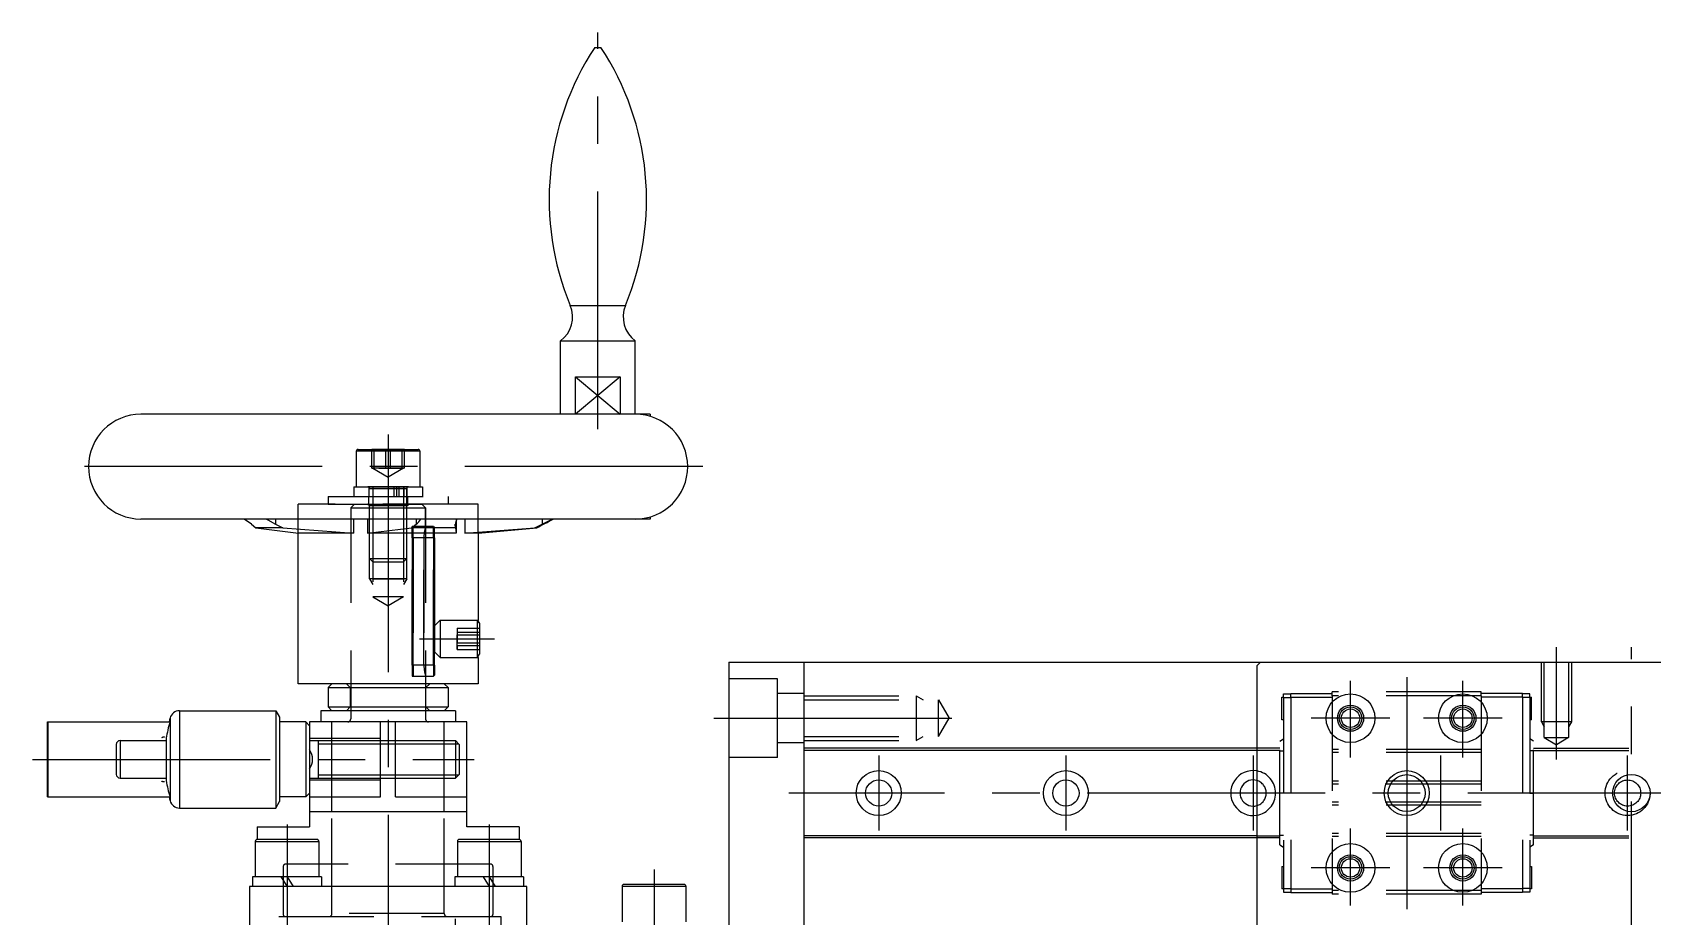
# Model space of a CAD drawing. Extents: x -159 to 423, y -62 to 327.
# Drawn here: x 97.9 to 314.2, y 209.2 to 327.3 of the extents above; entities that cross this region are included whole.
import ezdxf

# ---------------------------------------------------------------- set-up
doc = ezdxf.new("R2010")
doc.units = 0
doc.linetypes.add('CENTER', pattern=[50.8, 31.75, -6.35, 6.35, -6.35])
doc.linetypes.add('DASHED', pattern=[19.05, 12.7, -6.35])
doc.layers.get('0').update_dxf_attribs({"linetype": 'CONTINUOUS'})
doc.layers.add('CENTER', color=1, linetype='CENTER')

msp = doc.modelspace()

# ---------------------------------------------------------------- linework, layer by layer
at = {"color": 7, "linetype": 'CONTINUOUS'}
for p, q in [((172.94, 325.32), (173.77, 325.32)), ((169.66, 290.85), (177.04, 290.85)), ((168.35, 276.32), (168.35, 286.11)), ((168.35, 286.11), (178.35, 286.11)), ((178.35, 276.32), (178.35, 286.11)), ((170.35, 276.32), (170.35, 281.32)), ((170.35, 281.32), (176.35, 281.32)), ((176.35, 281.32), (176.35, 276.32)), ((177.92, 276.32), (112.35, 276.32)), ((180.35, 276.32), (177.92, 276.32)), ((180.35, 276.32), (180.35, 276.03)), ((177.92, 262.32), (112.35, 262.32)), ((127.09, 261.63), (126.14, 262.32)), ((129.27, 262.21), (130.32, 261.63)), ((130.32, 262.32), (130.32, 261.63)), ((140.71, 262.32), (140.71, 260.45)), ((142.61, 262.32), (142.61, 260.45)), ((149.1, 262.32), (149.1, 261.63)), ((154.44, 262.32), (154.44, 260.45)), ((155.61, 262.32), (155.61, 260.45)), ((165.93, 261.63), (167.25, 262.32)), ((165.93, 262.32), (165.93, 261.63)), ((180.35, 262.32), (177.92, 262.32)), ((180.35, 262.61), (180.35, 262.32)), ((127.09, 261.63), (127.69, 261.14)), ((131.3, 261.14), (127.69, 261.14)), ((127.69, 261.14), (133.39, 260.45)), ((130.32, 261.63), (131.3, 261.14)), ((131.3, 261.14), (140.71, 260.45)), ((133.35, 240.32), (133.35, 260.46)), ((140.71, 260.45), (133.39, 260.45)), ((142.61, 260.45), (148.49, 261.14)), ((154.44, 260.45), (142.61, 260.45)), ((148.49, 261.14), (149.1, 261.63)), ((154.33, 261.14), (154.32, 261.63)), ((154.33, 261.14), (154.44, 260.45)), ((155.61, 260.45), (164.95, 261.14)), ((157.35, 260.45), (155.61, 260.45)), ((157.35, 260.45), (165.19, 261.14)), ((157.35, 260.45), (157.35, 248.81)), ((164.95, 261.14), (165.93, 261.63)), ((165.19, 261.14), (164.95, 261.14)), ((157.35, 248.81), (157.34, 248.74)), ((157.34, 248.74), (157.55, 248.37)), ((157.55, 248.37), (157.55, 244.26)), ((157.34, 243.9), (157.55, 244.26)), ((157.34, 243.9), (157.35, 243.82)), ((157.35, 243.82), (157.35, 240.32)), ((190.85, 243.22), (190.85, 93.22)), ((190.85, 243.22), (420.85, 243.22)), ((200.85, 243.22), (200.85, 93.22)), ((261.35, 242.72), (261.85, 243.22)), ((261.35, 242.72), (261.35, 93.72)), ((157.35, 240.32), (133.35, 240.32)), ((137.35, 239.82), (137.85, 240.32)), ((137.35, 239.82), (137.85, 240.32)), ((153.35, 239.82), (152.85, 240.32)), ((137.35, 239.82), (153.35, 239.82)), ((137.35, 239.82), (137.35, 237.22)), ((153.35, 239.82), (153.35, 237.22)), ((117.49, 236.72), (130.35, 236.72)), ((117.49, 236.72), (117.49, 223.72)), ((130.35, 236.72), (130.35, 223.72)), ((130.35, 236.72), (130.85, 235.85)), ((130.85, 235.85), (130.85, 224.58)), ((154.35, 236.72), (136.35, 236.72)), ((136.35, 236.72), (136.35, 235.22)), ((137.35, 237.22), (153.35, 237.22)), ((137.35, 237.22), (137.85, 236.72)), ((153.35, 237.22), (152.85, 236.72)), ((154.35, 236.72), (154.35, 235.22)), ((99.85, 225.22), (99.85, 235.22)), ((99.85, 235.22), (99.97, 235.22)), ((99.97, 225.22), (99.97, 235.22)), ((99.97, 235.22), (116.23, 235.22)), ((116.23, 235.75), (116.23, 224.69)), ((134.35, 235.22), (130.85, 235.22)), ((134.35, 235.22), (134.35, 225.22)), ((134.35, 235.22), (134.85, 234.72)), ((144.35, 235.22), (134.85, 235.22)), ((134.85, 235.22), (134.85, 233.96)), ((134.85, 233.96), (134.85, 226.48)), ((144.35, 225.22), (144.35, 235.22)), ((146.35, 235.22), (144.35, 235.22)), ((146.35, 225.22), (146.35, 235.22)), ((155.85, 235.22), (146.35, 235.22)), ((155.85, 225.22), (155.85, 235.22)), ((109.05, 232.22), (109.05, 228.22)), ((109.55, 232.72), (115.73, 232.72)), ((109.55, 232.72), (109.55, 227.72)), ((115.73, 233.05), (115.73, 227.38)), ((144.35, 232.72), (146.35, 232.72)), ((261.35, 231.72), (200.85, 231.72)), ((200.85, 231.72), (200.85, 219.72)), ((261.35, 231.42), (200.85, 231.42)), ((109.55, 227.72), (115.73, 227.72)), ((144.35, 227.72), (146.35, 227.72)), ((99.85, 225.22), (99.97, 225.22)), ((99.97, 225.22), (116.23, 225.22)), ((134.35, 225.22), (130.85, 225.22)), ((134.35, 225.22), (134.85, 225.72)), ((134.85, 226.48), (134.85, 225.22)), ((134.85, 225.22), (144.35, 225.22)), ((134.85, 225.22), (134.85, 223.22)), ((137.85, 223.22), (137.85, 225.22)), ((146.35, 225.22), (155.85, 225.22)), ((152.85, 223.22), (152.85, 225.22)), ((155.85, 223.22), (155.85, 225.22)), ((117.49, 223.72), (130.35, 223.72)), ((130.35, 223.72), (130.85, 224.58)), ((155.85, 223.22), (134.85, 223.22)), ((134.85, 223.22), (134.85, 221.22)), ((155.85, 221.22), (155.85, 223.22)), ((127.85, 221.22), (134.85, 221.22)), ((127.85, 221.22), (127.85, 219.52)), ((162.85, 221.22), (155.85, 221.22)), ((162.85, 221.22), (162.85, 219.52)), ((127.6, 219.27), (136.1, 219.27)), ((127.6, 219.27), (127.6, 214.52)), ((135.85, 219.52), (127.85, 219.52)), ((136.1, 219.27), (136.1, 214.52)), ((154.6, 219.27), (163.1, 219.27)), ((154.6, 219.27), (154.6, 214.52)), ((162.85, 219.52), (154.85, 219.52)), ((163.1, 219.27), (163.1, 214.52)), ((261.35, 220.02), (200.85, 220.02)), ((261.35, 219.72), (200.85, 219.72)), ((136.44, 214.52), (127.25, 214.52)), ((127.25, 214.52), (127.25, 213.22)), ((131.04, 214.52), (131.85, 213.22)), ((131.85, 214.52), (132.66, 213.22)), ((136.44, 214.52), (136.44, 213.22)), ((163.44, 214.52), (154.25, 214.52)), ((154.25, 214.52), (154.25, 213.22)), ((158.04, 214.52), (158.85, 213.22)), ((158.85, 214.52), (159.66, 213.22)), ((163.44, 214.52), (163.44, 213.22)), ((163.85, 213.22), (126.85, 213.22)), ((126.85, 213.22), (126.85, 207.22)), ((163.85, 207.22), (163.85, 213.22)), ((176.6, 213.27), (176.6, 208.52)), ((176.6, 213.27), (180.85, 213.27)), ((180.85, 213.52), (176.85, 213.52)), ((184.85, 213.52), (180.85, 213.52)), ((180.85, 213.27), (185.1, 213.27)), ((185.1, 213.27), (185.1, 208.52))]:
    msp.add_line(p, q, dxfattribs=at)
at = {"color": 3, "linetype": 'CONTINUOUS'}
for p, q in [((170.35, 281.32), (176.35, 276.32)), ((176.35, 281.32), (170.35, 276.32)), ((144.35, 232.28), (146.35, 232.28)), ((144.35, 228.15), (146.35, 228.15))]:
    msp.add_line(p, q, dxfattribs=at)
at = {"color": 3, "linetype": 'DASHED'}
for p, q in [((149.6, 271.37), (141.1, 271.37)), ((141.1, 271.37), (141.1, 266.62)), ((141.35, 271.62), (149.35, 271.62)), ((143.17, 269.12), (143.17, 271.62)), ((143.17, 271.62), (143.48, 271.62)), ((145.04, 271.62), (143.17, 271.62)), ((143.48, 269.12), (143.48, 271.62)), ((145.66, 271.62), (143.48, 271.62)), ((145.04, 269.12), (145.04, 271.62)), ((145.04, 271.62), (147.22, 271.62)), ((145.66, 269.12), (145.66, 271.62)), ((147.53, 271.62), (145.66, 271.62)), ((147.22, 269.12), (147.22, 271.62)), ((147.53, 271.62), (147.22, 271.62)), ((147.53, 269.12), (147.53, 271.62)), ((149.6, 271.37), (149.6, 266.62)), ((143.17, 269.12), (143.33, 269.12)), ((144.11, 269.12), (143.17, 269.12)), ((143.29, 269.12), (145.35, 267.93)), ((144.11, 269.12), (143.31, 269.12)), ((143.33, 269.12), (143.48, 269.12)), ((144.57, 269.12), (143.33, 269.12)), ((144.57, 269.12), (143.48, 269.12)), ((144.11, 269.12), (146.13, 269.12)), ((145.04, 269.12), (144.11, 269.12)), ((146.6, 269.12), (144.57, 269.12)), ((145.66, 269.12), (144.57, 269.12)), ((145.04, 269.12), (146.13, 269.12)), ((147.41, 269.12), (145.35, 267.93)), ((146.6, 269.12), (145.66, 269.12)), ((146.13, 269.12), (147.38, 269.12)), ((146.13, 269.12), (147.22, 269.12)), ((147.53, 269.12), (146.6, 269.12)), ((146.6, 269.12), (147.39, 269.12)), ((147.38, 269.12), (147.22, 269.12)), ((147.53, 269.12), (147.38, 269.12)), ((140.75, 266.62), (149.95, 266.62)), ((140.75, 266.62), (140.75, 265.32)), ((141.14, 266.62), (149.6, 266.62)), ((148.03, 266.62), (142.66, 266.62)), ((142.8, 265.32), (142.8, 266.62)), ((142.8, 266.62), (147.9, 266.62)), ((142.85, 266.42), (147.85, 266.42)), ((143.29, 266.62), (143.29, 251.92)), ((146.14, 266.62), (146.77, 266.62)), ((146.14, 265.32), (146.14, 266.62)), ((146.51, 266.62), (147.44, 266.62)), ((146.51, 265.32), (146.51, 266.62)), ((146.77, 266.62), (146.77, 265.32)), ((147.42, 266.62), (147.42, 251.92)), ((147.44, 266.62), (147.44, 265.32)), ((147.85, 254.32), (147.85, 266.42)), ((147.9, 265.32), (147.9, 266.62)), ((149.95, 266.62), (149.95, 265.32)), ((157.35, 264.32), (133.35, 264.32)), ((133.35, 260.45), (133.35, 264.32)), ((137.35, 265.32), (153.35, 265.32)), ((137.35, 265.32), (137.35, 264.32)), ((137.35, 264.32), (153.32, 264.32)), ((140.35, 263.82), (140.85, 264.32)), ((140.76, 265.32), (149.95, 265.32)), ((140.9, 264.32), (149.81, 264.32)), ((142.85, 264.07), (142.6, 264.32)), ((142.6, 264.32), (148.06, 264.32)), ((142.75, 265.32), (142.75, 264.32)), ((142.77, 265.32), (147.95, 265.32)), ((142.77, 264.32), (147.95, 264.32)), ((142.8, 265.32), (147.9, 265.32)), ((142.85, 254.32), (142.85, 264.07)), ((147.85, 264.07), (142.85, 264.07)), ((146.14, 265.32), (146.77, 265.32)), ((146.51, 265.32), (147.44, 265.32)), ((147.85, 264.07), (148.1, 264.32)), ((147.95, 265.32), (147.95, 264.32)), ((150.35, 263.82), (149.85, 264.32)), ((153.35, 265.32), (153.35, 264.32)), ((157.35, 260.45), (157.35, 264.32)), ((140.35, 263.82), (140.35, 235.62)), ((140.35, 263.82), (150.35, 263.82)), ((150.35, 261.32), (150.35, 263.82)), ((150.35, 263.82), (150.35, 235.62)), ((154.33, 261.14), (148.49, 261.14)), ((151.39, 261.32), (148.55, 261.32)), ((148.55, 259.82), (148.55, 261.32)), ((148.71, 261.32), (148.55, 261.18)), ((148.55, 259.82), (148.55, 261.16)), ((148.55, 259.82), (148.55, 242.82)), ((148.55, 242.82), (148.55, 259.82)), ((148.55, 242.82), (148.55, 259.82)), ((148.55, 259.82), (148.55, 242.82)), ((150.12, 259.82), (148.55, 259.82)), ((150.12, 259.82), (148.55, 259.82)), ((148.71, 259.82), (148.55, 259.82)), ((148.71, 259.82), (148.55, 259.82)), ((148.71, 259.82), (148.71, 261.32)), ((148.71, 259.82), (148.71, 242.82)), ((148.71, 242.82), (148.71, 259.82)), ((151.39, 259.82), (148.71, 259.82)), ((151.39, 259.82), (148.71, 259.82)), ((150.12, 259.82), (150.12, 242.82)), ((150.12, 242.82), (150.12, 259.82)), ((151.39, 259.82), (151.39, 261.32)), ((151.39, 261.32), (151.55, 261.16)), ((151.39, 242.82), (151.39, 259.82)), ((151.39, 259.82), (151.39, 242.82)), ((151.55, 259.82), (151.39, 259.82)), ((151.55, 259.82), (151.39, 259.82)), ((151.55, 259.82), (151.55, 261.16)), ((151.55, 259.82), (151.55, 242.82)), ((151.55, 242.82), (151.55, 259.82)), ((143.29, 256.62), (142.85, 257.05)), ((142.85, 257.05), (147.85, 257.05)), ((143.29, 256.62), (147.42, 256.62)), ((147.42, 256.62), (147.85, 257.05)), ((142.85, 254.32), (143.29, 253.57)), ((147.85, 254.32), (142.85, 254.32)), ((143.25, 254.32), (147.45, 254.32)), ((147.85, 254.32), (147.42, 253.57)), ((147.42, 251.92), (143.29, 251.92)), ((143.29, 251.92), (145.35, 250.72)), ((147.42, 251.92), (145.35, 250.72)), ((152.3, 248.82), (151.55, 248.07)), ((152.3, 248.82), (157.3, 248.82)), ((152.3, 248.82), (152.3, 243.82)), ((157.3, 243.82), (157.3, 248.82)), ((157.3, 248.82), (157.34, 248.74)), ((151.55, 248.07), (151.55, 244.57)), ((154.55, 247.75), (157.55, 247.75)), ((154.55, 247.75), (154.55, 246.87)), ((154.55, 247.75), (154.55, 247.2)), ((154.55, 247.2), (157.55, 247.2)), ((154.55, 247.2), (154.55, 245.77)), ((154.55, 246.87), (157.55, 246.87)), ((154.55, 245.44), (154.55, 246.87)), ((157.34, 248.74), (157.3, 248.46)), ((152.3, 243.82), (151.55, 244.57)), ((154.55, 245.77), (157.55, 245.77)), ((154.55, 244.89), (154.55, 245.77)), ((154.55, 245.44), (157.55, 245.44)), ((154.55, 245.44), (154.55, 244.89)), ((154.55, 244.89), (157.55, 244.89)), ((148.55, 242.82), (148.55, 241.32)), ((148.55, 242.82), (148.55, 241.48)), ((150.12, 242.82), (148.55, 242.82)), ((150.12, 242.82), (148.55, 242.82)), ((148.55, 242.82), (148.71, 242.82)), ((148.55, 242.82), (148.71, 242.82)), ((148.71, 242.82), (148.71, 241.32)), ((151.39, 242.82), (148.71, 242.82)), ((151.39, 242.82), (148.71, 242.82)), ((151.39, 242.82), (151.39, 241.32)), ((151.39, 242.82), (151.55, 242.82)), ((151.39, 242.82), (151.55, 242.82)), ((151.55, 242.82), (151.55, 241.48)), ((152.3, 243.82), (157.3, 243.82)), ((157.3, 244.17), (157.34, 243.9)), ((157.3, 243.82), (157.34, 243.9)), ((299.35, 235.22), (299.35, 243.22)), ((299.73, 233.12), (299.73, 243.22)), ((302.97, 243.22), (302.97, 233.12)), ((303.35, 243.22), (303.35, 235.22)), ((140.3, 239.82), (139.8, 240.32)), ((148.71, 241.32), (148.55, 241.48)), ((148.55, 241.32), (151.39, 241.32)), ((150.35, 241.32), (150.35, 235.62)), ((150.4, 239.82), (150.9, 240.32)), ((151.55, 241.48), (151.39, 241.32)), ((197.35, 240.97), (190.85, 240.97)), ((197.35, 230.47), (197.35, 240.97)), ((140.3, 239.82), (140.3, 237.22)), ((150.4, 237.22), (150.4, 239.82)), ((200.85, 239.02), (197.35, 239.02)), ((200.85, 238.72), (215.85, 238.72)), ((200.85, 238.18), (218.85, 238.18)), ((215.85, 238.72), (216.79, 238.18)), ((215.85, 238.72), (215.85, 232.72)), ((218.85, 233.26), (218.85, 238.18)), ((218.85, 238.18), (220.27, 235.72)), ((264.7, 238.52), (264.9, 238.52)), ((264.7, 235.52), (264.7, 238.52)), ((264.9, 238.97), (265.9, 238.97)), ((264.9, 238.47), (264.9, 238.97)), ((264.9, 238.47), (264.9, 212.97)), ((264.9, 238.47), (265.9, 238.47)), ((265.9, 239.02), (271.4, 239.02)), ((265.9, 238.52), (265.9, 239.02)), ((265.9, 238.52), (271.4, 238.52)), ((265.9, 238.52), (265.9, 212.92)), ((291.3, 239.22), (271.4, 239.22)), ((271.4, 238.72), (271.4, 239.22)), ((291.3, 238.72), (271.4, 238.72)), ((271.4, 238.72), (271.4, 212.72)), ((291.3, 238.72), (291.3, 239.22)), ((296.8, 239.02), (291.3, 239.02)), ((291.3, 238.72), (291.3, 212.72)), ((296.8, 238.52), (291.3, 238.52)), ((296.8, 238.52), (296.8, 239.02)), ((297.8, 238.97), (296.8, 238.97)), ((296.8, 238.52), (296.8, 212.92)), ((297.8, 238.47), (296.8, 238.47)), ((297.8, 238.47), (297.8, 238.97)), ((297.8, 238.52), (298, 238.52)), ((297.8, 238.47), (297.8, 212.97)), ((298, 235.52), (298, 238.52)), ((140.3, 237.22), (139.8, 236.72)), ((150.4, 237.22), (150.9, 236.72)), ((137.85, 225.22), (137.85, 235.22)), ((152.85, 225.22), (152.85, 235.22)), ((218.85, 233.26), (220.27, 235.72)), ((264.9, 235.52), (264.7, 235.52)), ((298, 235.52), (297.8, 235.52)), ((303.35, 235.22), (299.35, 235.22)), ((299.35, 235.22), (299.73, 234.56)), ((303.35, 235.22), (302.97, 234.56)), ((144.35, 233.02), (134.85, 233.02)), ((134.85, 232.72), (144.35, 232.72)), ((136.05, 227.72), (136.05, 232.72)), ((136.05, 232.28), (144.35, 232.28)), ((146.35, 232.72), (154.35, 232.72)), ((146.35, 232.28), (154.79, 232.28)), ((154.35, 232.72), (154.85, 232.22)), ((154.35, 232.72), (154.35, 227.72)), ((154.85, 232.22), (154.85, 228.22)), ((200.85, 232.42), (197.35, 232.42)), ((200.85, 233.26), (218.85, 233.26)), ((200.85, 232.72), (215.85, 232.72)), ((215.85, 232.72), (216.79, 233.26)), ((264.4, 231.72), (261.35, 231.72)), ((264.4, 232.65), (264.9, 232.95)), ((264.4, 218.79), (264.4, 232.65)), ((291.3, 231.52), (271.4, 231.52)), ((298.3, 232.65), (297.8, 232.95)), ((298.3, 218.79), (298.3, 232.65)), ((298.3, 231.72), (324.4, 231.72)), ((299.73, 233.12), (302.97, 233.12)), ((299.73, 233.12), (301.35, 232.18)), ((302.97, 233.12), (301.35, 232.18)), ((197.35, 230.47), (190.85, 230.47)), ((264.4, 231.42), (261.35, 231.42)), ((264.4, 231.35), (264.9, 231.35)), ((291.3, 231.12), (271.4, 231.12)), ((298.3, 231.35), (297.8, 231.35)), ((298.3, 231.42), (324.4, 231.42)), ((134.85, 227.72), (144.35, 227.72)), ((144.35, 227.42), (134.85, 227.42)), ((136.05, 228.15), (144.35, 228.15)), ((146.35, 228.15), (154.79, 228.15)), ((146.35, 227.72), (154.35, 227.72)), ((154.35, 227.72), (154.85, 228.22)), ((291.3, 227.32), (271.4, 227.32)), ((264.9, 225.72), (264.4, 225.72)), ((291.3, 226.92), (271.4, 226.92)), ((297.8, 225.72), (298.3, 225.72)), ((137.85, 209.62), (137.85, 223.22)), ((152.85, 209.62), (152.85, 223.22)), ((291.3, 224.52), (271.4, 224.52)), ((291.3, 224.12), (271.4, 224.12)), ((261.35, 220.02), (264.4, 220.02)), ((264.4, 219.72), (261.35, 219.72)), ((264.4, 220.09), (264.9, 220.09)), ((264.4, 218.79), (264.9, 218.49)), ((291.3, 220.32), (271.4, 220.32)), ((291.3, 219.92), (271.4, 219.92)), ((298.3, 220.09), (297.8, 220.09)), ((298.3, 218.79), (297.8, 218.49)), ((298.3, 220.02), (324.4, 220.02)), ((298.3, 219.72), (324.4, 219.72)), ((131.35, 215.92), (131.35, 209.52)), ((159.05, 216.22), (131.65, 216.22)), ((159.35, 215.92), (159.35, 209.52)), ((264.7, 215.92), (264.7, 212.92)), ((264.7, 215.92), (264.9, 215.92)), ((297.8, 215.92), (298, 215.92)), ((298, 215.92), (298, 212.92)), ((264.9, 212.92), (264.7, 212.92)), ((264.9, 212.97), (265.9, 212.97)), ((264.9, 212.97), (264.9, 212.47)), ((264.9, 212.47), (265.9, 212.47)), ((265.9, 212.92), (271.4, 212.92)), ((265.9, 212.92), (265.9, 212.42)), ((265.9, 212.42), (271.4, 212.42)), ((291.3, 212.72), (271.4, 212.72)), ((271.4, 212.72), (271.4, 212.22)), ((291.3, 212.22), (271.4, 212.22)), ((296.8, 212.92), (291.3, 212.92)), ((291.3, 212.72), (291.3, 212.22)), ((296.8, 212.42), (291.3, 212.42)), ((297.8, 212.97), (296.8, 212.97)), ((296.8, 212.92), (296.8, 212.42)), ((297.8, 212.47), (296.8, 212.47)), ((297.8, 212.97), (297.8, 212.47)), ((298, 212.92), (297.8, 212.92)), ((130.76, 209.22), (160.41, 209.22)), ((152.85, 209.62), (137.9, 209.62)), ((154.35, 196.22), (154.35, 209.22)), ((160.41, 209.22), (160.41, 208.02))]:
    msp.add_line(p, q, dxfattribs=at)
at = {"color": 7, "linetype": 'CONTINUOUS'}
for points in [[(115.12, 233.14, 0), (115.12, 233.14, 0), (115.13, 233.15, 0), (115.13, 233.15, 0), (115.13, 233.15, 0), (115.14, 233.15, 0), (115.14, 233.15, 0), (115.14, 233.15, 0), (115.14, 233.16, 0), (115.15, 233.16, 0), (115.15, 233.16, 0), (115.15, 233.16, 0), (115.16, 233.16, 0), (115.16, 233.16, 0), (115.16, 233.17, 0), (115.17, 233.17, 0), (115.17, 233.17, 0), (115.17, 233.17, 0), (115.17, 233.17, 0), (115.18, 233.17, 0), (115.18, 233.18, 0), (115.18, 233.18, 0), (115.19, 233.18, 0), (115.19, 233.18, 0), (115.19, 233.18, 0), (115.2, 233.18, 0), (115.2, 233.18, 0), (115.2, 233.19, 0), (115.2, 233.19, 0), (115.21, 233.19, 0), (115.21, 233.19, 0), (115.21, 233.19, 0), (115.22, 233.19, 0), (115.22, 233.19, 0), (115.22, 233.19, 0), (115.23, 233.2, 0), (115.23, 233.2, 0), (115.23, 233.2, 0), (115.24, 233.2, 0), (115.24, 233.2, 0), (115.24, 233.2, 0), (115.25, 233.2, 0), (115.25, 233.2, 0), (115.25, 233.2, 0), (115.25, 233.21, 0), (115.26, 233.21, 0), (115.26, 233.21, 0), (115.26, 233.21, 0), (115.27, 233.21, 0), (115.27, 233.21, 0), (115.27, 233.21, 0), (115.28, 233.21, 0), (115.28, 233.21, 0), (115.28, 233.21, 0), (115.28, 233.21, 0), (115.29, 233.21, 0), (115.29, 233.22, 0), (115.29, 233.22, 0), (115.3, 233.22, 0), (115.3, 233.22, 0), (115.3, 233.22, 0), (115.31, 233.22, 0), (115.31, 233.22, 0), (115.31, 233.22, 0), (115.31, 233.22, 0), (115.32, 233.22, 0), (115.32, 233.22, 0), (115.32, 233.22, 0), (115.33, 233.22, 0), (115.33, 233.22, 0), (115.33, 233.22, 0), (115.34, 233.22, 0), (115.34, 233.22, 0), (115.34, 233.22, 0), (115.34, 233.22, 0), (115.35, 233.22, 0), (115.35, 233.22, 0), (115.35, 233.22, 0), (115.36, 233.22, 0), (115.36, 233.22, 0), (115.36, 233.22, 0), (115.37, 233.22, 0), (115.37, 233.22, 0), (115.37, 233.22, 0), (115.38, 233.22, 0), (115.38, 233.22, 0), (115.38, 233.22, 0), (115.39, 233.22, 0), (115.39, 233.22, 0), (115.39, 233.22, 0), (115.39, 233.22, 0), (115.4, 233.22, 0), (115.4, 233.22, 0), (115.4, 233.22, 0), (115.41, 233.22, 0), (115.41, 233.22, 0), (115.41, 233.22, 0), (115.42, 233.22, 0), (115.42, 233.22, 0), (115.42, 233.22, 0), (115.42, 233.22, 0), (115.43, 233.22, 0), (115.43, 233.22, 0), (115.43, 233.22, 0), (115.44, 233.22, 0), (115.44, 233.22, 0), (115.44, 233.22, 0), (115.45, 233.22, 0), (115.45, 233.22, 0), (115.45, 233.22, 0), (115.45, 233.22, 0), (115.46, 233.21, 0), (115.46, 233.21, 0), (115.46, 233.21, 0), (115.47, 233.21, 0), (115.47, 233.21, 0), (115.47, 233.21, 0), (115.48, 233.21, 0), (115.48, 233.21, 0), (115.48, 233.21, 0), (115.49, 233.21, 0), (115.49, 233.21, 0), (115.49, 233.21, 0), (115.5, 233.2, 0), (115.5, 233.2, 0), (115.5, 233.2, 0), (115.5, 233.2, 0), (115.51, 233.2, 0), (115.51, 233.2, 0)], [(115.51, 227.24, 0), (115.51, 227.24, 0), (115.5, 227.24, 0), (115.5, 227.24, 0), (115.5, 227.24, 0), (115.5, 227.23, 0), (115.49, 227.23, 0), (115.49, 227.23, 0), (115.49, 227.23, 0), (115.48, 227.23, 0), (115.48, 227.23, 0), (115.48, 227.23, 0), (115.47, 227.23, 0), (115.47, 227.23, 0), (115.47, 227.23, 0), (115.47, 227.23, 0), (115.46, 227.22, 0), (115.46, 227.22, 0), (115.46, 227.22, 0), (115.45, 227.22, 0), (115.45, 227.22, 0), (115.45, 227.22, 0), (115.44, 227.22, 0), (115.44, 227.22, 0), (115.44, 227.22, 0), (115.44, 227.22, 0), (115.43, 227.22, 0), (115.43, 227.22, 0), (115.43, 227.22, 0), (115.42, 227.22, 0), (115.42, 227.22, 0), (115.42, 227.22, 0), (115.41, 227.22, 0), (115.41, 227.22, 0), (115.41, 227.22, 0), (115.4, 227.22, 0), (115.4, 227.22, 0), (115.4, 227.22, 0), (115.39, 227.22, 0), (115.39, 227.22, 0), (115.39, 227.22, 0), (115.39, 227.22, 0), (115.38, 227.22, 0), (115.38, 227.22, 0), (115.38, 227.22, 0), (115.37, 227.22, 0), (115.37, 227.22, 0), (115.37, 227.22, 0), (115.36, 227.22, 0), (115.36, 227.22, 0), (115.36, 227.22, 0), (115.36, 227.22, 0), (115.35, 227.22, 0), (115.35, 227.22, 0), (115.35, 227.22, 0), (115.34, 227.22, 0), (115.34, 227.22, 0), (115.34, 227.22, 0), (115.33, 227.22, 0), (115.33, 227.22, 0), (115.33, 227.22, 0), (115.33, 227.22, 0), (115.32, 227.22, 0), (115.32, 227.22, 0), (115.31, 227.22, 0), (115.31, 227.22, 0), (115.31, 227.22, 0), (115.31, 227.22, 0), (115.3, 227.22, 0), (115.3, 227.22, 0), (115.3, 227.22, 0), (115.29, 227.22, 0), (115.29, 227.22, 0), (115.29, 227.22, 0), (115.28, 227.22, 0), (115.28, 227.23, 0), (115.28, 227.23, 0), (115.28, 227.23, 0), (115.27, 227.23, 0), (115.27, 227.23, 0), (115.27, 227.23, 0), (115.26, 227.23, 0), (115.26, 227.23, 0), (115.26, 227.23, 0), (115.25, 227.23, 0), (115.25, 227.24, 0), (115.25, 227.24, 0), (115.25, 227.24, 0), (115.24, 227.24, 0), (115.24, 227.24, 0), (115.24, 227.24, 0), (115.23, 227.24, 0), (115.23, 227.24, 0), (115.23, 227.24, 0), (115.22, 227.24, 0), (115.22, 227.25, 0), (115.22, 227.25, 0), (115.22, 227.25, 0), (115.21, 227.25, 0), (115.21, 227.25, 0), (115.21, 227.25, 0), (115.2, 227.25, 0), (115.2, 227.25, 0), (115.2, 227.26, 0), (115.19, 227.26, 0), (115.19, 227.26, 0), (115.19, 227.26, 0), (115.18, 227.26, 0), (115.18, 227.26, 0), (115.18, 227.26, 0), (115.17, 227.27, 0), (115.17, 227.27, 0), (115.17, 227.27, 0), (115.17, 227.27, 0), (115.16, 227.27, 0), (115.16, 227.27, 0), (115.16, 227.28, 0), (115.15, 227.28, 0), (115.15, 227.28, 0), (115.15, 227.28, 0), (115.14, 227.28, 0), (115.14, 227.28, 0), (115.14, 227.29, 0), (115.14, 227.29, 0), (115.13, 227.29, 0), (115.13, 227.29, 0), (115.13, 227.29, 0), (115.12, 227.3, 0), (115.12, 227.3, 0)]]:
    msp.add_polyline3d(points, dxfattribs=at)
for centre, radius in [((273.85, 235.72), 3.25), ((288.85, 235.72), 3.25), ((273.85, 235.72), 1.75), ((273.85, 235.72), 1.23), ((288.85, 235.72), 1.75), ((288.85, 235.72), 1.23), ((210.85, 225.72), 3), ((210.85, 225.72), 1.75), ((235.85, 225.72), 3), ((235.85, 225.72), 1.75), ((281.35, 225.72), 2.46), ((311.35, 225.72), 2.5), ((273.85, 215.72), 3.25), ((288.85, 215.72), 3.25), ((273.85, 215.72), 1.75), ((273.85, 215.72), 1.23), ((288.85, 215.72), 1.75), ((288.85, 215.72), 1.23)]:
    msp.add_circle(centre, radius, dxfattribs=at)
at = {"color": 3, "linetype": 'CONTINUOUS'}
for centre, radius in [((273.85, 235.72), 1.5), ((288.85, 235.72), 1.5), ((281.35, 225.72), 3), ((273.85, 215.72), 1.5), ((288.85, 215.72), 1.5)]:
    msp.add_circle(centre, radius, dxfattribs=at)
at = {"color": 3, "linetype": 'DASHED'}
for radius in [3, 1.75]:
    msp.add_circle((310.85, 225.72), radius, dxfattribs=at)
at = {"color": 7, "linetype": 'CONTINUOUS'}
for centre, radius, start, end in [((203.85, 304.99), 37, 146.6714, 202.4708), ((142.85, 304.99), 37, 337.5292, 33.3286), ((165.97, 289.32), 4, 306.6383, 22.4708), ((180.74, 289.32), 4, 157.5292, 233.3617), ((112.35, 269.32), 7, 90, 270), ((178.35, 269.32), 7, 270, 90), ((130.37, 263.87), 1.99, 231.1184, 236.5501), ((147.33, 263.89), 2.87, 307.9881, 326.8036), ((155.65, 261.65), 1.32, 149.5274, 180.8244), ((71.73, 437.96), 200, 297.8609, 298.5746), ((117.49, 235.42), 1.3, 90, 165.4299), ((128.26, 231.29), 12.65, 161.9369, 172.0095), ((137.5, 230.22), 21.97, 165.4299, 166.8456), ((109.55, 232.22), 0.5, 90, 180), ((133.13, 230.22), 2.13, 323.7694, 36.2306), ((109.55, 228.22), 0.5, 180, 270), ((128.26, 229.14), 12.65, 187.9905, 198.0631), ((260.85, 225.72), 3, 80.4059, 279.5941), ((260.85, 225.72), 1.75, 73.3985, 286.6015), ((137.5, 230.22), 21.97, 193.1544, 194.5701), ((117.49, 225.02), 1.3, 194.5701, 270), ((127.85, 219.27), 0.25, 90, 180), ((135.85, 219.27), 0.25, 0, 90), ((154.85, 219.27), 0.25, 90, 180), ((162.85, 219.27), 0.25, 0, 90), ((176.85, 213.27), 0.25, 90, 180), ((184.85, 213.27), 0.25, 0, 90)]:
    msp.add_arc(centre, radius, start, end, dxfattribs=at)
at = {"color": 3, "linetype": 'DASHED'}
for centre, radius, start, end in [((141.35, 271.37), 0.25, 90, 180), ((149.35, 271.37), 0.25, 0, 90), ((142.65, 266.42), 0.2, 0, 90), ((148.05, 266.42), 0.2, 90, 180), ((155.48, 259.76), 5.36, 163.1389, 179.6289), ((155.27, 242.84), 5.14, 180.2435, 197.2068), ((139.95, 235.62), 0.4, 270, 0), ((150.75, 235.62), 0.4, 180, 270), ((260.85, 225.72), 3, 279.5941, 80.4059), ((260.85, 225.72), 1.75, 286.6015, 73.3985), ((131.65, 215.92), 0.3, 90, 180), ((159.05, 215.92), 0.3, 0, 90), ((131.65, 209.52), 0.3, 180, 270), ((137.45, 209.62), 0.4, 270, 0), ((153.25, 209.62), 0.4, 180, 270), ((159.05, 209.52), 0.3, 270, 0)]:
    msp.add_arc(centre, radius, start, end, dxfattribs=at)
at = {"layer": 'CENTER', "color": 1, "linetype": 'CENTER'}
for p, q in [((173.35, 274.32), (173.35, 327.32)), ((145.35, 273.62), (145.35, 171.92)), ((187.35, 269.32), (103.35, 269.32)), ((149.55, 246.32), (159.55, 246.32)), ((301.35, 230.18), (301.35, 245.22)), ((311.35, 91.22), (311.35, 245.22)), ((273.85, 230.47), (273.85, 240.72)), ((281.35, 241.22), (281.35, 210.22)), ((288.85, 230.47), (288.85, 240.72)), ((188.85, 235.72), (222.27, 235.72)), ((279.1, 235.72), (268.6, 235.72)), ((294.1, 235.72), (283.6, 235.72)), ((97.85, 230.22), (156.85, 230.22)), ((210.85, 230.72), (210.85, 220.72)), ((235.85, 230.72), (235.85, 220.72)), ((260.85, 230.72), (260.85, 220.72)), ((285.85, 230.72), (285.85, 220.72)), ((310.85, 220.72), (310.85, 230.72)), ((422.85, 225.72), (198.85, 225.72)), ((131.85, 221.52), (131.85, 190.22)), ((158.85, 221.52), (158.85, 190.22)), ((273.85, 210.72), (273.85, 220.97)), ((288.85, 210.72), (288.85, 220.97)), ((180.85, 215.52), (180.85, 182.22)), ((279.1, 215.72), (268.6, 215.72)), ((294.1, 215.72), (283.6, 215.72))]:
    msp.add_line(p, q, dxfattribs=at)

doc.saveas('drawing.dxf')
